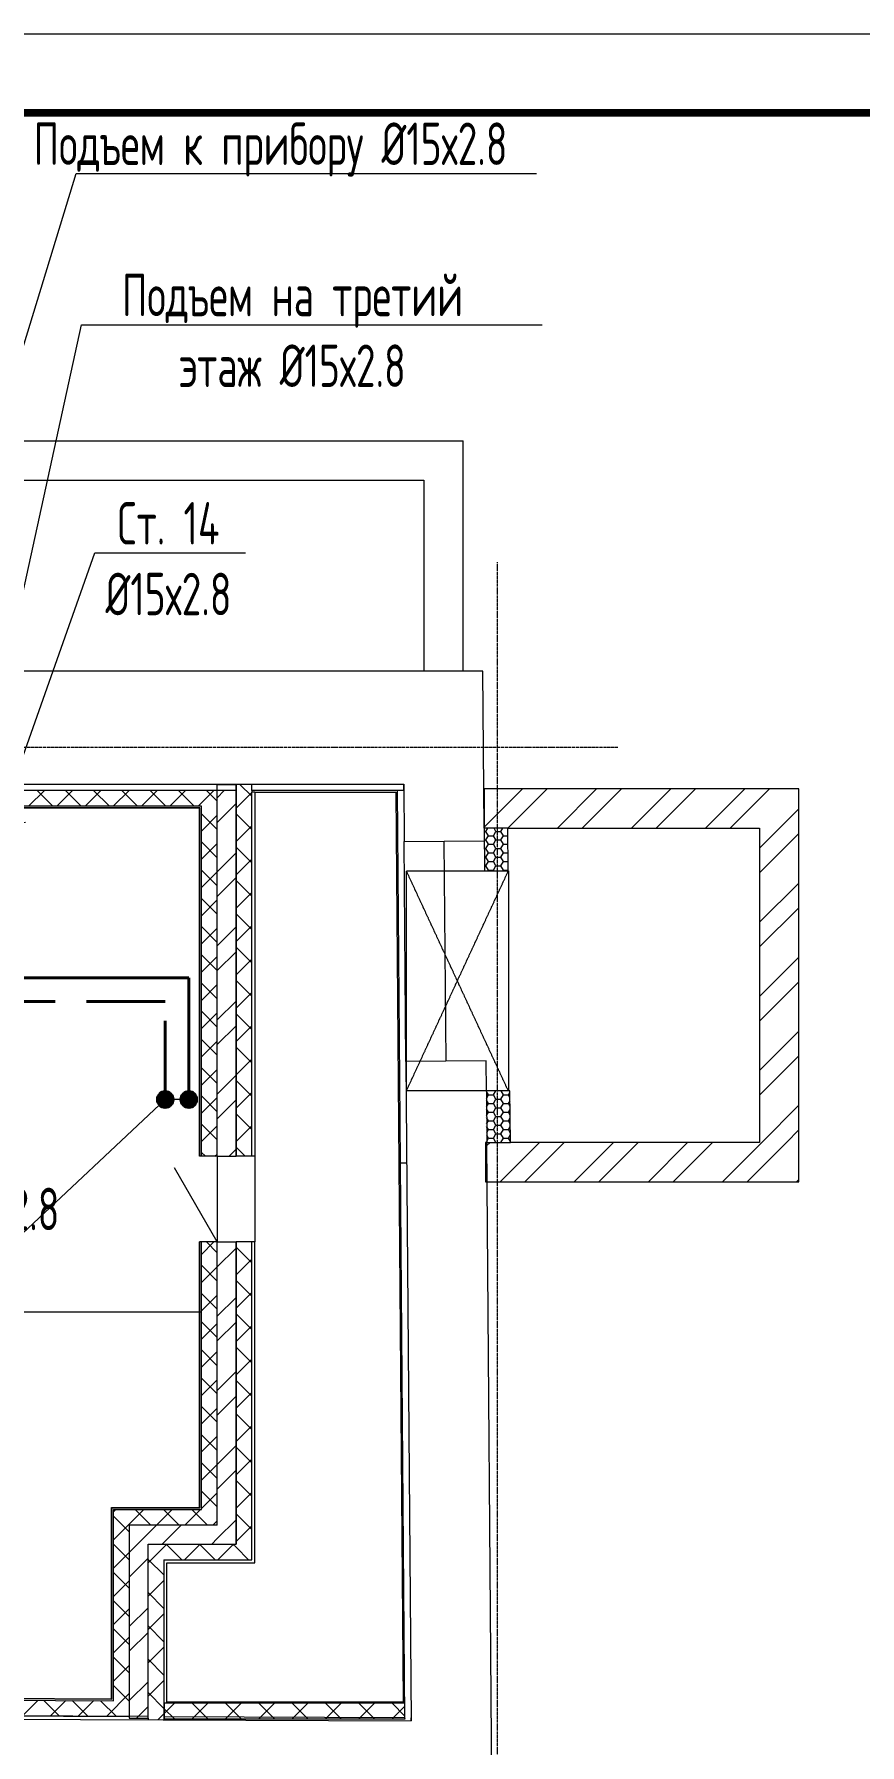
# Model space of a CAD drawing. Header units: millimetres. Extents: x -3929 to 624051, y 52832 to 514950.
# Drawn here: x 225151 to 230403, y 101347 to 112232 of the extents above; entities that cross this region are included whole.
import ezdxf
from ezdxf import colors
from ezdxf.entities.mleader import LeaderData, LeaderLine
from ezdxf.math import Vec2, Vec3

# ---------------------------------------------------------------- set-up
doc = ezdxf.new("R2010")
doc.units = ezdxf.units.MM
for name, pattern in [('ADSK_Линия сетки', [25, 20, -2.5, 0, -2.5]), ('ADSK_Штриховая_ш3 п1_5', [4.5, 3, -1.5]), ('GOST2.303 4', [7, 5, -2, 0])]:
    doc.linetypes.add(name, pattern=pattern)
for name, color, linetype in [('9_Форматы', 7, 'Continuous'), ('стояки', 7, 'Continuous'), ('т21.4', 142, 'Continuous')]:
    doc.layers.add(name, color=color, linetype=linetype)
for name, color, linetype, lineweight in [('Двери', 7, 'Continuous', 9), ('ОВ-рамка', 7, 'Continuous', 30), ('ОВ-ТЕКСТ', 7, 'Continuous', 25), ('Оси', 253, 'Continuous', 9), ('Перекрытие', 7, 'Continuous', 18), ('Стены внутренние', 7, 'Continuous', 18), ('Стены несущие', 7, 'Continuous', 30), ('Стены отделка', 7, 'Continuous', 30), ('Стены штриховка', 7, 'Continuous', 9), ('Узлы', 7, 'Continuous', 18), ('ШТРИХОВКА', 252, 'Continuous', 15)]:
    doc.layers.add(name, color=color, linetype=linetype, lineweight=lineweight)
doc.layers.add('Линии', color=7, linetype='Continuous', lineweight=9, true_color=0x00a600)
doc.layers.add('т11.4', color=7, linetype='Continuous', true_color=0xd600d6)
doc.styles.add('СТИЛЬ', font='simplex.shx', dxfattribs={"width": 0.65})

# ---------------------------------------------------------------- blocks, each defined once
blk = doc.blocks.new('подвал')
at = {"layer": 'Двери', "color": 8, "lineweight": 5}
blk.add_line((417054.348, -305669.042), (416781.848, -305197.058), dxfattribs=at)
at = {"layer": 'Линии', "color": 8, "lineweight": 5}
for p, q in [((418752.853, -303035.514), (418755.068, -303307.954)), ((418902.858, -303035.514), (418752.853, -303035.514)), ((418905.073, -303307.954), (418902.858, -303035.514)), ((418755.068, -303307.954), (418905.073, -303307.954)), ((418766.449, -304707.954), (418769.112, -305035.514)), ((418916.454, -304707.954), (418766.449, -304707.954)), ((418919.117, -305035.514), (418916.454, -304707.954)), ((418769.112, -305035.514), (418919.117, -305035.514))]:
    blk.add_line(p, q, dxfattribs=at)
at = {"layer": 'Линии', "color": 8, "linetype": 'ADSK_Штриховая_ш3 п1_5', "lineweight": 5}
for p, q in [((418257.733, -303307.954), (418906.374, -303307.954)), ((418257.733, -304707.954), (418257.733, -303307.954)), ((418906.374, -304707.954), (418257.733, -303307.954)), ((418257.733, -304707.954), (418906.374, -303307.954)), ((418906.374, -303307.954), (418906.374, -304707.954)), ((418906.374, -304707.954), (418257.733, -304707.954))]:
    blk.add_line(p, q, dxfattribs=at)
at = {"layer": 'Оси', "color": 8, "linetype": 'ADSK_Линия сетки', "lineweight": 5}
for p, q in [((418836.62, -349917.118), (418836.62, -301342.622)), ((353372.326, -302520.621), (419602.055, -302520.621))]:
    blk.add_line(p, q, dxfattribs=at)
at = {"layer": 'Перекрытие', "color": 8, "lineweight": 5}
for p, q in [((418254.908, -304520.466), (418243.527, -303120.513)), ((418509.9, -304518.393), (418498.519, -303118.44)), ((417054.348, -305124.042), (417054.348, -305669.042)), ((417294.444, -305124.042), (417294.444, -305669.042)), ((416954.348, -306116.134), (412088.352, -306116.134))]:
    blk.add_line(p, q, dxfattribs=at)
at = {"layer": 'Стены внутренние', "color": 8, "linetype": 'Continuous', "lineweight": 5}
for p, q in [((417054.348, -302841.987), (417099.519, -302796.816)), ((417174.444, -302909.097), (417274.444, -302809.097)), ((417274.444, -302832.935), (417198.743, -302757.234)), ((418752.828, -303029.36), (418996.675, -302785.514)), ((418903.829, -303035.514), (419153.829, -302785.514)), ((419218.138, -303035.514), (419468.138, -302785.514)), ((419375.292, -303035.514), (419625.292, -302785.514)), ((419689.602, -303035.514), (419939.602, -302785.514)), ((419846.756, -303035.514), (420096.756, -302785.514)), ((420161.065, -303035.514), (420411.065, -302785.514)), ((420504.451, -302849.281), (420568.219, -302785.514)), ((417054.348, -302999.141), (417174.348, -302879.141)), ((420318.219, -303035.514), (420504.451, -302849.281)), ((420504.451, -303163.591), (420754.451, -302913.591)), ((417274.444, -303045.067), (417174.444, -302945.067)), ((417174.444, -303121.229), (417274.444, -303021.229)), ((420504.451, -303320.745), (420754.451, -303070.745)), ((417054.348, -303313.45), (417174.348, -303193.45)), ((417274.444, -303257.199), (417174.444, -303157.199)), ((417174.444, -303333.361), (417274.444, -303233.361)), ((417054.348, -303470.604), (417174.348, -303350.604)), ((417274.444, -303469.331), (417174.444, -303369.331)), ((417174.444, -303545.493), (417274.444, -303445.493)), ((420504.451, -303635.054), (420754.451, -303385.054)), ((417274.444, -303681.463), (417174.444, -303581.463)), ((420504.451, -303792.208), (420754.451, -303542.208)), ((417054.348, -303784.914), (417174.348, -303664.914)), ((417174.444, -303757.625), (417274.444, -303657.625)), ((417274.444, -303893.595), (417174.444, -303793.595)), ((417054.348, -303942.068), (417174.348, -303822.068)), ((417174.444, -303969.757), (417274.444, -303869.757)), ((420504.451, -304106.518), (420754.451, -303856.518)), ((417274.444, -304105.727), (417174.444, -304005.727)), ((420504.451, -304263.672), (420754.451, -304013.672)), ((417174.444, -304181.889), (417274.444, -304081.889)), ((417054.348, -304256.377), (417174.348, -304136.377)), ((417274.444, -304317.859), (417174.444, -304217.859)), ((417054.348, -304413.531), (417174.348, -304293.531)), ((417174.444, -304394.021), (417274.444, -304294.021)), ((420504.451, -304577.981), (420754.451, -304327.981)), ((417274.444, -304529.991), (417174.444, -304429.991)), ((417174.444, -304606.153), (417274.444, -304506.153)), ((420504.451, -304735.135), (420754.451, -304485.135)), ((417054.348, -304727.841), (417174.348, -304607.841)), ((417274.444, -304742.123), (417174.444, -304642.123)), ((417054.348, -304884.995), (417174.348, -304764.995)), ((417174.444, -304818.285), (417274.444, -304718.285)), ((417274.444, -304954.255), (417174.444, -304854.255)), ((420518.382, -305035.514), (420754.451, -304799.444)), ((417174.444, -305030.417), (417274.444, -304930.417)), ((420675.536, -305035.514), (420754.451, -304956.598)), ((417129.61, -305124.042), (417174.348, -305079.304)), ((417232.099, -305124.042), (417174.444, -305066.387)), ((418769.278, -305055.918), (418789.683, -305035.514)), ((418853.992, -305285.514), (419103.992, -305035.514)), ((419011.146, -305285.514), (419261.146, -305035.514)), ((419325.455, -305285.514), (419575.455, -305035.514)), ((419482.609, -305285.514), (419732.609, -305035.514)), ((419796.919, -305285.514), (420046.919, -305035.514)), ((419954.073, -305285.514), (420204.073, -305035.514)), ((420268.382, -305285.514), (420518.382, -305035.514)), ((420425.536, -305285.514), (420675.536, -305035.514)), ((420739.846, -305285.514), (420754.451, -305270.908)), ((417054.348, -305670.768), (417056.073, -305669.042)), ((417054.348, -305827.922), (417174.348, -305707.922)), ((417274.444, -305802.783), (417174.444, -305702.783)), ((417174.444, -305878.945), (417274.444, -305778.945)), ((417195.042, -305935.514), (417174.444, -305914.916)), ((417274.444, -306014.916), (417195.042, -305935.514)), ((417054.348, -306142.231), (417174.348, -306022.231)), ((417174.444, -306091.077), (417274.444, -305991.077)), ((417054.348, -306299.385), (417174.348, -306179.385)), ((417274.444, -306227.048), (417174.444, -306127.048)), ((417174.444, -306303.209), (417274.444, -306203.209)), ((417274.444, -306439.18), (417174.444, -306339.18)), ((417174.444, -306515.341), (417274.444, -306415.341)), ((417054.348, -306613.694), (417174.348, -306493.694)), ((417274.444, -306651.312), (417174.444, -306551.312)), ((417174.444, -306727.473), (417274.444, -306627.473)), ((417054.348, -306770.848), (417174.348, -306650.848)), ((417274.444, -306863.444), (417174.444, -306763.444)), ((417174.444, -306939.605), (417274.444, -306839.605)), ((417054.348, -307085.158), (417174.348, -306965.158)), ((417274.444, -307075.576), (417174.444, -306975.576)), ((417174.444, -307151.737), (417274.444, -307051.737)), ((417054.348, -307242.312), (417174.348, -307122.312)), ((417274.444, -307287.708), (417174.444, -307187.708)), ((417174.444, -307363.869), (417274.444, -307263.869)), ((416614.52, -307524.985), (416667.774, -307471.732)), ((416704.928, -307591.732), (416824.928, -307471.732)), ((417054.348, -307556.621), (417174.348, -307436.621)), ((417274.444, -307499.84), (417174.444, -307399.84)), ((417174.444, -307576.001), (417274.444, -307476.001)), ((416494.52, -307644.985), (416614.52, -307524.985)), ((416634.45, -307691.732), (416734.45, -307591.732)), ((416829.94, -307691.732), (416729.94, -307591.732)), ((416846.582, -307691.732), (416946.582, -307591.732)), ((417042.072, -307691.732), (416942.072, -307591.732)), ((417019.237, -307591.732), (417054.348, -307556.621)), ((417058.714, -307691.732), (417158.714, -307591.732)), ((417174.367, -307611.895), (417154.204, -307591.732)), ((417254.03, -307691.558), (417174.444, -307611.972)), ((416494.52, -307802.139), (416614.52, -307682.139)), ((416617.808, -307691.732), (416614.52, -307688.444)), ((416614.52, -307711.662), (416634.45, -307691.732)), ((416714.52, -307788.444), (416617.808, -307691.732)), ((417271.057, -307691.521), (417274.444, -307688.133)), ((416614.52, -307923.794), (416714.52, -307823.794)), ((416714.52, -308000.576), (416614.52, -307900.576)), ((416494.52, -308116.449), (416614.52, -307996.449)), ((416614.52, -308135.926), (416714.52, -308035.926)), ((416494.52, -308273.603), (416614.52, -308153.603)), ((416714.52, -308212.708), (416614.52, -308112.708)), ((416614.52, -308348.058), (416714.52, -308248.058)), ((416714.52, -308424.84), (416614.52, -308324.84)), ((416494.52, -308587.912), (416614.52, -308467.912)), ((416614.52, -308560.19), (416714.52, -308460.19)), ((416714.52, -308636.972), (416614.52, -308536.972)), ((416540.604, -308698.982), (416614.52, -308625.066)), ((416677.022, -308709.82), (416714.52, -308672.322)), ((416717.28, -308669.561), (416782.365, -308604.476)), ((416782.025, -308704.476), (416717.28, -308639.732)), ((416994.157, -308704.476), (416894.157, -308604.476)), ((416894.498, -308704.476), (416994.498, -308604.476)), ((417206.289, -308704.476), (417106.289, -308604.476)), ((417106.63, -308704.476), (417206.63, -308604.476)), ((417418.421, -308704.476), (417318.421, -308604.476)), ((417318.762, -308704.476), (417418.762, -308604.476)), ((417630.553, -308704.476), (417530.553, -308604.476)), ((417530.894, -308704.476), (417630.894, -308604.476)), ((417842.685, -308704.476), (417742.685, -308604.476)), ((417743.026, -308704.476), (417843.026, -308604.476)), ((418054.817, -308704.476), (417954.817, -308604.476)), ((417955.158, -308704.476), (418055.158, -308604.476)), ((418248.768, -308686.295), (418166.949, -308604.476)), ((418167.29, -308704.476), (418248.225, -308623.542))]:
    blk.add_line(p, q, dxfattribs=at)
at = {"layer": 'Стены несущие', "color": 8, "lineweight": 5}
for p, q in [((413080.614, -300572.097), (418619.664, -300572.097)), ((418619.664, -302036.816), (418619.664, -300572.097)), ((413094.664, -300822.097), (418369.664, -300822.097)), ((418369.664, -300822.097), (418369.664, -302036.816)), ((418744.734, -302036.816), (411206.265, -302036.816)), ((418752.853, -303035.514), (418744.734, -302036.816)), ((411236.265, -302756.816), (418240.57, -302756.816)), ((417054.348, -302757.368), (417174.348, -302757.368)), ((417054.348, -305124.042), (417054.348, -302757.368)), ((417174.348, -305124.042), (417174.348, -302757.368)), ((417174.444, -302757.368), (417174.444, -305124.042)), ((418240.57, -302756.816), (418243.527, -303120.513)), ((420754.451, -302785.514), (418751.837, -302785.514)), ((418751.837, -302785.514), (418751.837, -303035.514)), ((420754.451, -305285.514), (420754.451, -302785.514)), ((418902.858, -303035.514), (420504.451, -303035.514)), ((420504.451, -303035.514), (420504.451, -305035.514)), ((418243.527, -303120.513), (418753.51, -303116.367)), ((418764.891, -304516.32), (418254.908, -304520.466)), ((418254.908, -304520.466), (418289.026, -308717.177)), ((418766.449, -304707.954), (418764.891, -304516.32)), ((418769.112, -305035.514), (418761.654, -305035.514)), ((418761.654, -305035.514), (418761.654, -305285.514)), ((418925.461, -324267.458), (418769.112, -305035.514)), ((420504.451, -305035.514), (418919.117, -305035.514)), ((417054.348, -305124.042), (417174.348, -305124.042)), ((418761.654, -305285.514), (420754.451, -305285.514)), ((417054.348, -305669.042), (417174.348, -305669.042)), ((417054.348, -307471.732), (417054.348, -305669.042)), ((417174.348, -307591.732), (417174.348, -305669.042)), ((417174.444, -305669.042), (417174.444, -307591.732)), ((416494.52, -307471.732), (416494.52, -308698.982)), ((417054.348, -307471.732), (416494.52, -307471.732)), ((416614.52, -308698.982), (416614.52, -307591.732)), ((416614.52, -307591.732), (417174.348, -307591.732)), ((411487.319, -308686.134), (418289.026, -308717.177)), ((416494.52, -308698.982), (416614.52, -308698.982))]:
    blk.add_line(p, q, dxfattribs=at)
at = {"layer": 'Стены отделка', "color": 8, "lineweight": 5}
for p, q in [((417174.444, -302796.816), (411236.265, -302796.816)), ((417274.444, -302796.816), (417274.444, -302806.816)), ((418240.57, -302796.816), (417274.444, -302796.816)), ((417294.444, -302806.816), (417294.444, -305124.042)), ((417294.444, -302806.816), (418190.975, -302806.816)), ((418190.975, -302806.816), (418238.059, -308598.446)), ((418220.173, -305168.223), (418200.894, -302796.816)), ((418240.57, -302796.816), (418240.57, -302756.816)), ((416954.348, -302896.816), (411236.265, -302896.816)), ((416944.348, -302906.816), (411236.265, -302906.816)), ((416942.348, -302908.816), (411236.265, -302908.816)), ((416942.348, -305124.042), (416942.348, -302908.816)), ((416944.348, -305124.042), (416944.348, -302906.816)), ((416954.348, -305124.042), (416954.348, -302896.816)), ((417054.348, -305124.042), (416942.348, -305124.042)), ((417294.444, -305124.042), (417174.444, -305124.042)), ((418260.172, -305167.898), (418220.173, -305168.223)), ((417054.348, -305669.042), (416942.348, -305669.042)), ((416942.348, -307359.732), (416942.348, -305669.042)), ((416944.348, -307361.732), (416944.348, -305669.042)), ((416954.348, -307371.732), (416954.348, -305669.042)), ((417294.444, -305669.042), (417174.444, -305669.042)), ((417294.444, -307711.732), (417294.444, -305669.042)), ((416382.52, -308576.475), (416382.52, -307359.732)), ((416382.52, -307359.732), (416942.348, -307359.732)), ((416384.52, -308578.484), (416384.52, -307361.732)), ((416384.52, -307361.732), (416944.348, -307361.732)), ((416394.52, -308588.53), (416394.52, -307371.732)), ((416394.52, -307371.732), (416954.348, -307371.732)), ((417174.444, -307591.732), (417174.348, -307591.732)), ((416714.52, -307691.732), (417274.444, -307691.732)), ((416714.52, -307691.732), (416714.52, -308689.991)), ((416734.52, -308598.446), (416734.52, -307711.732)), ((416734.52, -307711.732), (417294.444, -307711.732)), ((412088.352, -308568.876), (416394.52, -308588.53)), ((412098.352, -308558.922), (416384.52, -308578.484)), ((412100.352, -308556.931), (416382.52, -308576.475)), ((416614.52, -308689.535), (411492.791, -308666.159)), ((411988.352, -308668.421), (416494.52, -308688.987)), ((416734.52, -308604.476), (416714.52, -308604.476)), ((418248.861, -308696.994), (416714.52, -308689.991)), ((416717.28, -308604.476), (416717.28, -308704.476)), ((418238.059, -308598.446), (416734.52, -308598.446)), ((418248.921, -308704.476), (418248.861, -308696.994)), ((418289.117, -308697.177), (418288.863, -308697.176)), ((418289.026, -308717.177), (418289.117, -308697.177)), ((416717.28, -308704.476), (418248.921, -308704.476))]:
    blk.add_line(p, q, dxfattribs=at)
at = {"layer": 'Стены штриховка', "color": 8, "lineweight": 5}
for p, q in [((417174.444, -302756.816), (417174.444, -302757.368)), ((417274.444, -302796.816), (417274.444, -302756.816)), ((417274.444, -305124.042), (417274.444, -302806.816)), ((417294.444, -302806.816), (417274.444, -302806.816)), ((418248.861, -308696.994), (418220.173, -305168.223)), ((417274.444, -307691.732), (417274.444, -305669.042)), ((416614.52, -308698.982), (416614.52, -308709.535)), ((416714.52, -308689.991), (416714.52, -308709.991)), ((418248.108, -308604.476), (416734.52, -308604.476)), ((418238.059, -308598.446), (418248.059, -308598.446))]:
    blk.add_line(p, q, dxfattribs=at)
at = {"layer": 'Узлы', "color": 8, "linetype": 'Continuous', "lineweight": 5}
for p, q in [((418763.804, -303056.331), (418775.823, -303035.514)), ((418827.304, -303056.331), (418815.285, -303035.514)), ((418859.054, -303056.331), (418871.073, -303035.514)), ((418753.022, -303056.331), (418763.805, -303056.331)), ((418753.469, -303111.324), (418763.805, -303111.324)), ((418779.679, -303083.827), (418763.804, -303056.331)), ((418763.804, -303111.323), (418779.679, -303083.827)), ((418779.679, -303138.82), (418763.804, -303111.324)), ((418763.804, -303166.316), (418779.679, -303138.82)), ((418779.68, -303083.827), (418811.43, -303083.827)), ((418779.68, -303138.82), (418811.43, -303138.82)), ((418811.429, -303083.827), (418827.304, -303056.331)), ((418827.304, -303111.324), (418811.429, -303083.827)), ((418811.429, -303138.82), (418827.304, -303111.323)), ((418827.304, -303166.316), (418811.429, -303138.82)), ((418827.305, -303056.331), (418859.055, -303056.331)), ((418827.305, -303111.324), (418859.055, -303111.324)), ((418874.929, -303083.827), (418859.054, -303056.331)), ((418859.054, -303111.323), (418874.929, -303083.827)), ((418874.929, -303138.82), (418859.054, -303111.324)), ((418859.054, -303166.316), (418874.929, -303138.82)), ((418874.93, -303083.827), (418903.251, -303083.827)), ((418874.93, -303138.82), (418903.698, -303138.82)), ((418753.916, -303166.316), (418763.805, -303166.316)), ((418754.363, -303221.309), (418763.805, -303221.309)), ((418779.679, -303193.812), (418763.804, -303166.316)), ((418763.804, -303221.309), (418779.679, -303193.812)), ((418779.679, -303248.805), (418763.804, -303221.309)), ((418763.804, -303276.301), (418779.679, -303248.805)), ((418779.68, -303193.812), (418811.43, -303193.812)), ((418779.68, -303248.805), (418811.43, -303248.805)), ((418811.429, -303193.812), (418827.304, -303166.316)), ((418827.304, -303221.309), (418811.429, -303193.812)), ((418811.429, -303248.805), (418827.304, -303221.309)), ((418827.304, -303276.301), (418811.429, -303248.805)), ((418827.305, -303166.316), (418859.055, -303166.316)), ((418827.305, -303221.309), (418859.055, -303221.309)), ((418874.929, -303193.812), (418859.054, -303166.316)), ((418859.054, -303221.309), (418874.929, -303193.812)), ((418874.929, -303248.805), (418859.054, -303221.309)), ((418859.054, -303276.301), (418874.929, -303248.805)), ((418874.93, -303193.812), (418904.145, -303193.812)), ((418874.93, -303248.805), (418904.592, -303248.805)), ((418754.811, -303276.301), (418763.805, -303276.301)), ((418779.679, -303303.798), (418763.804, -303276.301)), ((418777.279, -303307.954), (418779.679, -303303.797)), ((418779.68, -303303.798), (418811.43, -303303.798)), ((418811.429, -303303.797), (418827.304, -303276.301)), ((418813.829, -303307.954), (418811.429, -303303.798)), ((418827.305, -303276.301), (418859.055, -303276.301)), ((418874.929, -303303.798), (418859.054, -303276.301)), ((418872.529, -303307.954), (418874.929, -303303.797)), ((418874.93, -303303.798), (418905.039, -303303.798)), ((418779.679, -304733.606), (418766.472, -304710.73)), ((418766.839, -304755.846), (418779.679, -304733.605)), ((418779.679, -304788.598), (418766.925, -304766.508)), ((418779.68, -304733.606), (418811.43, -304733.606)), ((418811.429, -304733.605), (418826.239, -304707.954)), ((418827.304, -304761.102), (418811.429, -304733.606)), ((418811.429, -304788.598), (418827.304, -304761.102)), ((418827.305, -304761.102), (418859.055, -304761.102)), ((418859.054, -304761.102), (418874.929, -304733.605)), ((418874.929, -304788.598), (418859.054, -304761.102)), ((418874.929, -304733.606), (418860.12, -304707.954)), ((418874.93, -304733.606), (418906.68, -304733.606)), ((418906.679, -304733.605), (418916.524, -304716.554)), ((418916.805, -304751.145), (418906.679, -304733.606)), ((418906.679, -304788.598), (418916.965, -304770.783)), ((418767.28, -304810.075), (418779.679, -304788.598)), ((418779.679, -304843.591), (418767.379, -304822.286)), ((418767.72, -304864.304), (418779.679, -304843.591)), ((418779.679, -304898.583), (418767.832, -304878.064)), ((418779.68, -304788.598), (418811.43, -304788.598)), ((418779.68, -304843.591), (418811.43, -304843.591)), ((418827.304, -304816.095), (418811.429, -304788.598)), ((418811.429, -304843.591), (418827.304, -304816.094)), ((418827.304, -304871.087), (418811.429, -304843.591)), ((418811.429, -304898.583), (418827.304, -304871.087)), ((418827.305, -304816.095), (418859.055, -304816.095)), ((418827.305, -304871.087), (418859.055, -304871.087)), ((418859.054, -304816.094), (418874.929, -304788.598)), ((418874.929, -304843.591), (418859.054, -304816.095)), ((418859.054, -304871.087), (418874.929, -304843.591)), ((418874.929, -304898.583), (418859.054, -304871.087)), ((418874.93, -304788.598), (418906.68, -304788.598)), ((418874.93, -304843.591), (418906.68, -304843.591)), ((418917.259, -304806.923), (418906.679, -304788.598)), ((418906.679, -304843.591), (418917.406, -304825.012)), ((418917.712, -304862.701), (418906.679, -304843.591)), ((418906.679, -304898.583), (418917.847, -304879.241)), ((418768.161, -304918.533), (418779.679, -304898.583)), ((418779.679, -304953.576), (418768.286, -304933.842)), ((418768.602, -304972.762), (418779.679, -304953.576)), ((418779.679, -305008.569), (418768.739, -304989.62)), ((418779.68, -304898.583), (418811.43, -304898.583)), ((418779.68, -304953.576), (418811.43, -304953.576)), ((418827.304, -304926.08), (418811.429, -304898.583)), ((418811.429, -304953.576), (418827.304, -304926.08)), ((418827.304, -304981.072), (418811.429, -304953.576)), ((418811.429, -305008.568), (418827.304, -304981.072)), ((418827.305, -304926.08), (418859.055, -304926.08)), ((418827.305, -304981.072), (418859.055, -304981.072)), ((418859.054, -304926.08), (418874.929, -304898.583)), ((418874.929, -304953.576), (418859.054, -304926.08)), ((418859.054, -304981.072), (418874.929, -304953.576)), ((418874.929, -305008.569), (418859.054, -304981.072)), ((418874.93, -304898.583), (418906.68, -304898.583)), ((418874.93, -304953.576), (418906.68, -304953.576)), ((418918.166, -304918.479), (418906.679, -304898.583)), ((418906.679, -304953.576), (418918.288, -304933.47)), ((418918.619, -304974.257), (418906.679, -304953.576)), ((418906.679, -305008.568), (418918.729, -304987.699)), ((418769.043, -305026.991), (418779.679, -305008.568)), ((418779.68, -305008.569), (418811.43, -305008.569)), ((418826.986, -305035.514), (418811.429, -305008.569)), ((418859.373, -305035.514), (418874.929, -305008.568)), ((418874.93, -305008.569), (418906.68, -305008.569)), ((418919.073, -305030.035), (418906.679, -305008.569))]:
    blk.add_line(p, q, dxfattribs=at)
at = {"layer": 'ШТРИХОВКА', "color": 8, "linetype": 'Continuous', "lineweight": 5}
for p, q in [((415854.536, -302896.816), (415954.536, -302796.816)), ((416008.964, -302896.816), (415908.964, -302796.816)), ((416034.141, -302896.816), (416134.141, -302796.816)), ((416188.569, -302896.816), (416088.569, -302796.816)), ((416213.747, -302896.816), (416313.747, -302796.816)), ((416368.174, -302896.816), (416268.174, -302796.816)), ((416393.352, -302896.816), (416493.352, -302796.816)), ((416547.78, -302896.816), (416447.78, -302796.816)), ((416572.957, -302896.816), (416672.957, -302796.816)), ((416727.385, -302896.816), (416627.385, -302796.816)), ((416752.562, -302896.816), (416852.562, -302796.816)), ((416906.99, -302896.816), (416806.99, -302796.816)), ((416932.167, -302896.816), (417032.167, -302796.816)), ((417054.348, -302864.568), (416986.595, -302796.816)), ((417054.348, -303044.173), (416954.348, -302944.173)), ((416954.348, -303054.24), (417054.348, -302954.24)), ((417054.348, -303223.779), (416954.348, -303123.779)), ((416954.348, -303233.845), (417054.348, -303133.845)), ((417054.348, -303403.384), (416954.348, -303303.384)), ((416954.348, -303413.45), (417054.348, -303313.45)), ((417054.348, -303582.989), (416954.348, -303482.989)), ((416954.348, -303593.055), (417054.348, -303493.055)), ((417054.348, -303762.594), (416954.348, -303662.594)), ((416954.348, -303772.661), (417054.348, -303672.661)), ((417054.348, -303942.199), (416954.348, -303842.199)), ((416954.348, -303952.266), (417054.348, -303852.266)), ((417054.348, -304121.804), (416954.348, -304021.804)), ((416954.348, -304131.871), (417054.348, -304031.871)), ((417054.348, -304301.409), (416954.348, -304201.409)), ((416954.348, -304311.476), (417054.348, -304211.476)), ((417054.348, -304481.014), (416954.348, -304381.014)), ((416954.348, -304491.081), (417054.348, -304391.081)), ((417054.348, -304660.619), (416954.348, -304560.619)), ((416954.348, -304670.686), (417054.348, -304570.686)), ((417054.348, -304840.225), (416954.348, -304740.225)), ((416954.348, -304850.291), (417054.348, -304750.291)), ((417054.348, -305019.83), (416954.348, -304919.83)), ((416954.348, -305029.896), (417054.348, -304929.896)), ((416978.955, -305124.042), (416954.348, -305099.435)), ((417039.807, -305124.042), (417054.348, -305109.502)), ((416954.348, -305748.317), (417033.623, -305669.042)), ((417054.348, -305738.25), (416985.139, -305669.042)), ((417054.348, -305917.855), (416954.348, -305817.855)), ((416954.348, -305927.922), (417054.348, -305827.922)), ((417054.348, -306097.46), (416954.348, -305997.46)), ((416954.348, -306107.527), (417054.348, -306007.527)), ((417054.348, -306277.066), (416954.348, -306177.066)), ((416954.348, -306287.132), (417054.348, -306187.132)), ((417054.348, -306456.671), (416954.348, -306356.671)), ((416954.348, -306466.737), (417054.348, -306366.737)), ((417054.348, -306636.276), (416954.348, -306536.276)), ((416954.348, -306646.342), (417054.348, -306546.342)), ((417054.348, -306815.881), (416954.348, -306715.881)), ((416954.348, -306825.948), (417054.348, -306725.948)), ((417054.348, -306995.486), (416954.348, -306895.486)), ((416954.348, -307005.553), (417054.348, -306905.553)), ((417054.348, -307175.091), (416954.348, -307075.091)), ((416954.348, -307185.158), (417054.348, -307085.158)), ((417054.348, -307354.696), (416954.348, -307254.696)), ((416954.348, -307364.763), (417054.348, -307264.763)), ((416394.52, -307385.775), (416408.564, -307371.732)), ((416394.52, -307565.38), (416588.169, -307371.732)), ((416632.568, -307471.732), (416532.568, -307371.732)), ((416667.774, -307471.732), (416767.774, -307371.732)), ((416812.173, -307471.732), (416712.173, -307371.732)), ((416847.379, -307471.732), (416947.379, -307371.732)), ((416991.778, -307471.732), (416891.778, -307371.732)), ((416494.52, -307513.289), (416394.52, -307413.289)), ((417026.984, -307471.732), (417054.348, -307444.368)), ((416494.52, -307692.894), (416394.52, -307592.894)), ((416394.52, -307744.985), (416494.52, -307644.985)), ((416494.52, -307872.5), (416394.52, -307772.5)), ((416394.52, -307924.59), (416494.52, -307824.59)), ((416494.52, -308052.105), (416394.52, -307952.105)), ((416394.52, -308104.196), (416494.52, -308004.196)), ((416494.52, -308231.71), (416394.52, -308131.71)), ((416394.52, -308283.801), (416494.52, -308183.801)), ((416494.52, -308411.315), (416394.52, -308311.315)), ((416394.52, -308463.406), (416494.52, -308363.406)), ((415812.84, -308685.876), (415912.386, -308586.329)), ((416051.751, -308686.966), (415951.292, -308586.507)), ((415991.629, -308686.692), (416091.175, -308587.145)), ((416232.179, -308687.79), (416131.72, -308587.331)), ((416170.418, -308687.508), (416269.965, -308587.961)), ((416412.608, -308688.613), (416312.149, -308588.154)), ((416349.207, -308688.324), (416494.52, -308543.011)), ((416494.52, -308590.92), (416394.52, -308490.92))]:
    blk.add_line(p, q, dxfattribs=at)
blk = doc.blocks.new('*U2998')
at = {"layer": '9_Форматы', "color": 7, "linetype": 'Continuous', "lineweight": 9, "ltscale": 100}
blk.add_lwpolyline([(5, -5), (5, 589), (-836, 589), (-836, -5)], close=True, dxfattribs=at)
at = {"layer": '9_Форматы', "color": 7, "linetype": 'Continuous', "lineweight": 9, "ltscale": 100, "const_width": 0.5}
blk.add_lwpolyline([(0, 0), (0, 584), (-816, 584), (-816, 0)], close=True, dxfattribs=at)

msp = doc.modelspace()

# ---------------------------------------------------------------- hatches: boundary and pattern name
at = {"layer": 'т11.4', "lineweight": 40}
h = msp.add_hatch(color=256, dxfattribs=at)
h.dxf.hatch_style = 1
h.paths.add_polyline_path([(226084.563, 105452.8, 1), (226184.563, 105452.8, 1)])
at = {"layer": 'т21.4', "lineweight": 40, "ltscale": 50}
h = msp.add_hatch(color=256, dxfattribs=at)
h.dxf.hatch_style = 1
h.paths.add_polyline_path([(225934.563, 105452.8, 1), (226034.563, 105452.8, 1)])

# ---------------------------------------------------------------- linework, layer by layer
at = {"layer": 'т11.4', "lineweight": 40}
for p, q in [((226134.563, 106226.231), (219943.153, 106226.231)), ((226134.563, 105452.8), (226134.563, 106226.231))]:
    msp.add_line(p, q, dxfattribs=at)
msp.add_circle((226134.563, 105452.8), 50, dxfattribs=at)
at = {"layer": 'т21.4', "linetype": 'GOST2.303 4', "lineweight": 40, "ltscale": 100}
for p, q in [((225984.563, 106076.231), (219955.107, 106076.231)), ((225984.563, 105452.8), (225984.563, 106076.231))]:
    msp.add_line(p, q, dxfattribs=at)
at = {"layer": 'т21.4', "lineweight": 40, "ltscale": 50}
msp.add_circle((225984.563, 105452.8), 50, dxfattribs=at)

# ---------------------------------------------------------------- block references
at = {"layer": 'ОВ-рамка', "ltscale": 100, "transparency": 33554687, "xscale": 100, "yscale": 100, "zscale": 100}
msp.add_blockref('*U2998', (238498.26, 53331.692), dxfattribs=at)
at = {"layer": 'стояки', "color": 5, "lineweight": 40}
msp.add_blockref('подвал', (-190738.98, 410215.433), dxfattribs=at)

# ---------------------------------------------------------------- leaders
at = {"layer": 'ОВ-ТЕКСТ', "color": 7}
ml = msp.add_multileader_mtext('Standard', dxfattribs=at)
ml.set_content('\\A1;Подъем к прибору %%C15х2.8 ', color=7, style='СТИЛЬ')
ml.set_leader_properties(color=7, lineweight=18)
ml.build(insert=Vec2(0, 0))
ml.multileader.update_dxf_attribs({"text_left_attachment_type": 6, "text_right_attachment_type": 6, "dogleg_length": 0.36, "arrow_head_size": 0.126})
ctx = ml.context
ctx.base_point, ctx.char_height, ctx.arrow_head_size, ctx.landing_gap_size, ctx.plane_origin = Vec3(225417.696, 111345.551), 270, 0.126, 0.063, Vec3(249273.731, 96425.5)
ctx.left_attachment, ctx.right_attachment, ctx.text_align_type = 6, 6, 1
notes = []
notes.append((ctx, [(0, (1, 1, 0), (225417.444, 111345.551), (1, 0), 0.252, [(1, [(224106.505, 107204.607), (224106.505, 107054.607)], 0, [])])]))
ctx.mtext.insert, ctx.mtext.width, ctx.mtext.defined_height, ctx.mtext.alignment, ctx.mtext.flow_direction = Vec3(226654.617, 111669.551), 2900.40337, 1165.442, 2, 5
ml = msp.add_multileader_mtext('Standard', dxfattribs=at)
ml.set_content('\\A1;Подъем на третий этаж %%C15х2.8 ', color=7, style='СТИЛЬ')
ml.set_leader_properties(color=7, lineweight=18)
ml.build(insert=Vec2(0, 0))
ml.multileader.update_dxf_attribs({"text_left_attachment_type": 6, "text_right_attachment_type": 6, "dogleg_length": 0.36, "arrow_head_size": 0.126})
ctx = ml.context
ctx.base_point, ctx.char_height, ctx.arrow_head_size, ctx.landing_gap_size, ctx.plane_origin = Vec3(225452.46, 110383.048), 270, 0.126, 0.063, Vec3(249783.684, 96770.942)
ctx.left_attachment, ctx.right_attachment, ctx.text_align_type = 6, 6, 1
notes.append((ctx, [(0, (1, 1, 0), (225452.208, 110383.048), (1, 0), 0.252, [(1, [(224616.458, 107250.048), (224766.458, 107250.048)], 0, [])])]))
ctx.mtext.insert, ctx.mtext.width, ctx.mtext.defined_height, ctx.mtext.alignment, ctx.mtext.flow_direction = Vec3(226793.844, 110707.048), 2900.40337, 1165.442, 2, 5
ml = msp.add_multileader_mtext('Standard', dxfattribs=at)
ml.set_content('\\A1;Ст. 14^J%%C15х2.8 ', color=7, style='СТИЛЬ')
ml.set_leader_properties(color=7, lineweight=18)
ml.build(insert=Vec2(0, 0))
ml.multileader.update_dxf_attribs({"text_left_attachment_type": 6, "text_right_attachment_type": 6, "dogleg_length": 0.36, "arrow_head_size": 0.126})
ctx = ml.context
ctx.base_point, ctx.char_height, ctx.arrow_head_size, ctx.landing_gap_size, ctx.plane_origin = Vec3(225537.208, 108930.415), 270, 0.126, 0.063, Vec3(229379.101, 104899.81)
ctx.left_attachment, ctx.right_attachment, ctx.text_align_type = 6, 6, 1
notes.append((ctx, [(0, (1, 1, 0), (225536.956, 108930.415), (1, 0), 0.252, [(0, [(225095.398, 107214.619), (224928.824, 107212.969)], 0, [])])]))
ctx.mtext.insert, ctx.mtext.width, ctx.mtext.alignment, ctx.mtext.flow_direction = Vec3(226005.271, 109254.415), 1404.14984, 2, 5
ml = msp.add_multileader_mtext('Standard', dxfattribs=at)
ml.set_content('\\A1;Подъем к прибору %%C15х2.8 ', color=7, style='СТИЛЬ')
ml.set_leader_properties(color=7, lineweight=18)
ml.build(insert=Vec2(0, 0))
ml.multileader.update_dxf_attribs({"text_left_attachment_type": 6, "text_right_attachment_type": 6, "dogleg_length": 0.36, "arrow_head_size": 0.126})
ctx = ml.context
ctx.base_point, ctx.char_height, ctx.arrow_head_size, ctx.landing_gap_size, ctx.plane_origin = Vec3(222567.395, 104566.973), 270, 0.126, 0.063, Vec3(251151.789, 94823.694)
ctx.left_attachment, ctx.right_attachment, ctx.text_align_type = 6, 6, 1
notes.append((ctx, [(1, (1, 1, 0), (225041.487, 104566.973), (-1, 0), 0.252, [(1, [(226134.563, 105452.8), (225984.563, 105452.8)], 0, [])])]))
ctx.mtext.insert, ctx.mtext.width, ctx.mtext.defined_height, ctx.mtext.alignment, ctx.mtext.flow_direction = Vec3(223804.315, 104890.973), 2900.40337, 1165.442, 2, 5
for ctx, leaders in notes:
    for number, flags, end, landing, length, lines in leaders:
        leader = LeaderData()
        leader.index, (leader.has_last_leader_line, leader.has_dogleg_vector, leader.attachment_direction) = number, flags
        leader.last_leader_point, leader.dogleg_vector, leader.dogleg_length = Vec3(end), Vec3(landing), length
        for number, points, colour, breaks in lines:
            line = LeaderLine()
            line.index, line.vertices, line.color, line.breaks = number, Vec3.list(points), colors.encode_raw_color(colour), breaks
            leader.lines.append(line)
        ctx.leaders.append(leader)

doc.saveas('drawing.dxf')
